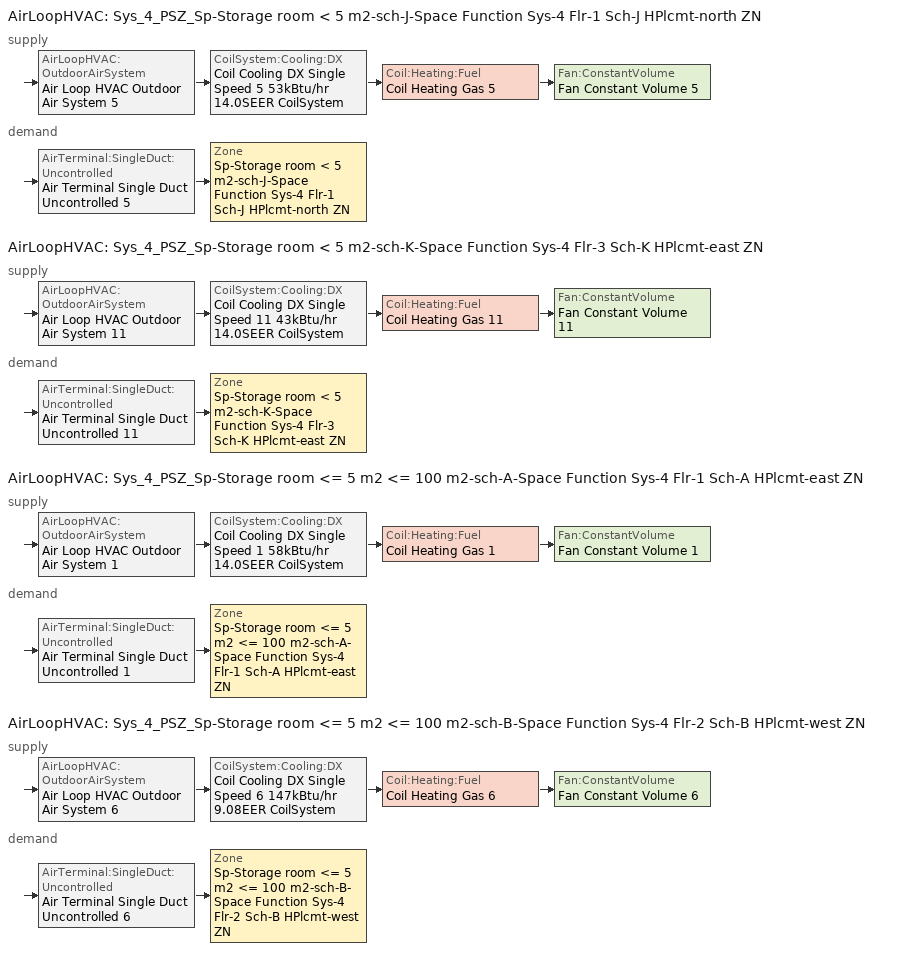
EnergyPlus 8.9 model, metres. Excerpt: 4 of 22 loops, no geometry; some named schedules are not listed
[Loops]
AirLoopHVAC 'Sys_4_PSZ_Sp-Storage room < 5 m2-sch-J-Space Function Sys-4 Flr-1 Sch-J HPlcmt-north ZN'
 supply: AirLoopHVAC:OutdoorAirSystem 'Air Loop HVAC Outdoor Air System 5' > CoilSystem:Cooling:DX 'Coil Cooling DX Single Speed 5 53kBtu/hr 14.0SEER CoilSystem' > Coil:Heating:Fuel 'Coil Heating Gas 5' > Fan:ConstantVolume 'Fan Constant Volume 5'
 demand: AirTerminal:SingleDuct:Uncontrolled 'Air Terminal Single Duct Uncontrolled 5' > Zone 'Sp-Storage room < 5 m2-sch-J-Space Function Sys-4 Flr-1 Sch-J HPlcmt-north ZN'
AirLoopHVAC 'Sys_4_PSZ_Sp-Storage room < 5 m2-sch-K-Space Function Sys-4 Flr-3 Sch-K HPlcmt-east ZN'
 supply: AirLoopHVAC:OutdoorAirSystem 'Air Loop HVAC Outdoor Air System 11' > CoilSystem:Cooling:DX 'Coil Cooling DX Single Speed 11 43kBtu/hr 14.0SEER CoilSystem' > Coil:Heating:Fuel 'Coil Heating Gas 11' > Fan:ConstantVolume 'Fan Constant Volume 11'
 demand: AirTerminal:SingleDuct:Uncontrolled 'Air Terminal Single Duct Uncontrolled 11' > Zone 'Sp-Storage room < 5 m2-sch-K-Space Function Sys-4 Flr-3 Sch-K HPlcmt-east ZN'
AirLoopHVAC 'Sys_4_PSZ_Sp-Storage room <= 5 m2 <= 100 m2-sch-A-Space Function Sys-4 Flr-1 Sch-A HPlcmt-east ZN'
 supply: AirLoopHVAC:OutdoorAirSystem 'Air Loop HVAC Outdoor Air System 1' > CoilSystem:Cooling:DX 'Coil Cooling DX Single Speed 1 58kBtu/hr 14.0SEER CoilSystem' > Coil:Heating:Fuel 'Coil Heating Gas 1' > Fan:ConstantVolume 'Fan Constant Volume 1'
 demand: AirTerminal:SingleDuct:Uncontrolled 'Air Terminal Single Duct Uncontrolled 1' > Zone 'Sp-Storage room <= 5 m2 <= 100 m2-sch-A-Space Function Sys-4 Flr-1 Sch-A HPlcmt-east ZN'
AirLoopHVAC 'Sys_4_PSZ_Sp-Storage room <= 5 m2 <= 100 m2-sch-B-Space Function Sys-4 Flr-2 Sch-B HPlcmt-west ZN'
 supply: AirLoopHVAC:OutdoorAirSystem 'Air Loop HVAC Outdoor Air System 6' > CoilSystem:Cooling:DX 'Coil Cooling DX Single Speed 6 147kBtu/hr 9.08EER CoilSystem' > Coil:Heating:Fuel 'Coil Heating Gas 6' > Fan:ConstantVolume 'Fan Constant Volume 6'
 demand: AirTerminal:SingleDuct:Uncontrolled 'Air Terminal Single Duct Uncontrolled 6' > Zone 'Sp-Storage room <= 5 m2 <= 100 m2-sch-B-Space Function Sys-4 Flr-2 Sch-B HPlcmt-west ZN'
[ZoneControl:Thermostat] Control Object Type 1=ThermostatSetpoint:DualSetpoint
Name | Zone or ZoneList | Control Type Schedule | Control Name 1
Sp-Storage room < 5 m2-sch-J-Space Function Sys-4 Flr-1 Sch-J HPlcmt-north ZN Thermostat | Sp-Storage room < 5 m2-sch-J-Space Function Sys-4 Flr-1 Sch-J HPlcmt-north ZN | Sp-Storage room < 5 m2-sch-J-Space Function Sys-4 Flr-1 Sch-J HPlcmt-north ZN Thermostat Schedule | Space Function Storage room < 5 m2-sch-J Thermostat 2
Sp-Storage room < 5 m2-sch-K-Space Function Sys-4 Flr-3 Sch-K HPlcmt-east ZN Thermostat | Sp-Storage room < 5 m2-sch-K-Space Function Sys-4 Flr-3 Sch-K HPlcmt-east ZN | Sp-Storage room < 5 m2-sch-K-Space Function Sys-4 Flr-3 Sch-K HPlcmt-east ZN Thermostat Schedule | Space Function Storage room < 5 m2-sch-K Thermostat 2
Sp-Storage room <= 5 m2 <= 100 m2-sch-A-Space Function Sys-4 Flr-1 Sch-A HPlcmt-east ZN Thermostat | Sp-Storage room <= 5 m2 <= 100 m2-sch-A-Space Function Sys-4 Flr-1 Sch-A HPlcmt-east ZN | Sp-Storage room <= 5 m2 <= 100 m2-sch-A-Space Function Sys-4 Flr-1 Sch-A HPlcmt-east ZN Thermostat Schedule | Space Function Storage room <= 5 m2 <= 100 m2-sch-A Thermostat 2
Sp-Storage room <= 5 m2 <= 100 m2-sch-B-Space Function Sys-4 Flr-2 Sch-B HPlcmt-west ZN Thermostat | Sp-Storage room <= 5 m2 <= 100 m2-sch-B-Space Function Sys-4 Flr-2 Sch-B HPlcmt-west ZN | Sp-Storage room <= 5 m2 <= 100 m2-sch-B-Space Function Sys-4 Flr-2 Sch-B HPlcmt-west ZN Thermostat Schedule | Space Function Storage room <= 5 m2 <= 100 m2-sch-B Thermostat 2
[ThermostatSetpoint:DualSetpoint]
Name | Heating Setpoint Temperature Schedule | Cooling Setpoint Temperature Schedule
Space Function Storage room < 5 m2-sch-J Thermostat 2 | NECB-J-Thermostat Setpoint-Heating | NECB-J-Thermostat Setpoint-Cooling
Space Function Storage room < 5 m2-sch-K Thermostat 2 | NECB-K-Thermostat Setpoint-Heating | NECB-K-Thermostat Setpoint-Cooling
Space Function Storage room <= 5 m2 <= 100 m2-sch-A Thermostat 2 | NECB-A-Thermostat Setpoint-Heating | NECB-A-Thermostat Setpoint-Cooling
Space Function Storage room <= 5 m2 <= 100 m2-sch-B Thermostat 2 | NECB-B-Thermostat Setpoint-Heating | NECB-B-Thermostat Setpoint-Cooling
[AirTerminal:SingleDuct:Uncontrolled] Availability Schedule=Always On Discrete; Maximum Air Flow Rate {m3/s}=AutoSize
Air Terminal Single Duct Uncontrolled 5; Air Terminal Single Duct Uncontrolled 11; Air Terminal Single Duct Uncontrolled 1; Air Terminal Single Duct Uncontrolled 6
[Zone equipment]
Sp-Storage room < 5 m2-sch-J-Space Function Sys-4 Flr-1 Sch-J HPlcmt-north ZN: Air Terminal Single Duct Uncontrolled 5, Zone HVAC Baseboard Convective Water 5
Sp-Storage room < 5 m2-sch-K-Space Function Sys-4 Flr-3 Sch-K HPlcmt-east ZN: Air Terminal Single Duct Uncontrolled 11, Zone HVAC Baseboard Convective Water 11
Sp-Storage room <= 5 m2 <= 100 m2-sch-A-Space Function Sys-4 Flr-1 Sch-A HPlcmt-east ZN: Air Terminal Single Duct Uncontrolled 1, Zone HVAC Baseboard Convective Water 1
Sp-Storage room <= 5 m2 <= 100 m2-sch-B-Space Function Sys-4 Flr-2 Sch-B HPlcmt-west ZN: Air Terminal Single Duct Uncontrolled 6, Zone HVAC Baseboard Convective Water 6
[Sizing:Zone] Zone Cooling Design Supply Air Temperature Input Method=SupplyAirTemperature; Zone Cooling Design Supply Air Temperature {C}=13; Zone Cooling Design Supply Air Temperature Difference {deltaC}=11.11; Zone Heating Design Supply Air Temperature Input Method=SupplyAirTemperature; Zone Heating Design Supply Air Temperature {C}=43; Zone Heating Design Supply Air Temperature Difference {deltaC}=11.11; Zone Cooling Design Supply Air Humidity Ratio {kgWater/kgDryAir}=0.0085; Zone Heating Design Supply Air Humidity Ratio {kgWater/kgDryAir}=0.008; Zone Heating Sizing Factor=1.3; Zone Cooling Sizing Factor=1.1; Cooling Design Air Flow Method=DesignDay; Cooling Design Air Flow Rate {m3/s}=0; Cooling Minimum Air Flow per Zone Floor Area {m3/s-m2}=0.000762; Cooling Minimum Air Flow {m3/s}=0; Cooling Minimum Air Flow Fraction=0; Heating Design Air Flow Method=DesignDay; Heating Design Air Flow Rate {m3/s}=0; Heating Maximum Air Flow per Zone Floor Area {m3/s-m2}=0.002032; Heating Maximum Air Flow {m3/s}=0.141576; Heating Maximum Air Flow Fraction=0.3; Account for Dedicated Outdoor Air System=No
Name | Design Specification Outdoor Air Object | Design Specification Zone Air Distribution Object
Sp-Storage room < 5 m2-sch-J-Space Function Sys-4 Flr-1 Sch-J HPlcmt-north ZN | Space Function Storage room < 5 m2-sch-J Ventilation | Sp-Storage room < 5 m2-sch-J-Space Function Sys-4 Flr-1 Sch-J HPlcmt-north ZN Design Spec Zone Air Dist
Sp-Storage room < 5 m2-sch-K-Space Function Sys-4 Flr-3 Sch-K HPlcmt-east ZN | Space Function Storage room < 5 m2-sch-K Ventilation | Sp-Storage room < 5 m2-sch-K-Space Function Sys-4 Flr-3 Sch-K HPlcmt-east ZN Design Spec Zone Air Dist
Sp-Storage room <= 5 m2 <= 100 m2-sch-A-Space Function Sys-4 Flr-1 Sch-A HPlcmt-east ZN | Space Function Storage room <= 5 m2 <= 100 m2-sch-A Ventilation | Sp-Storage room <= 5 m2 <= 100 m2-sch-A-Space Function Sys-4 Flr-1 Sch-A HPlcmt-east ZN Design Spec Zone Air Dist
Sp-Storage room <= 5 m2 <= 100 m2-sch-B-Space Function Sys-4 Flr-2 Sch-B HPlcmt-west ZN | Space Function Storage room <= 5 m2 <= 100 m2-sch-B Ventilation | Sp-Storage room <= 5 m2 <= 100 m2-sch-B-Space Function Sys-4 Flr-2 Sch-B HPlcmt-west ZN Design Spec Zone Air Dist
[DesignSpecification:ZoneAirDistribution] Zone Air Distribution Effectiveness in Cooling Mode=1; Zone Air Distribution Effectiveness in Heating Mode=1
Sp-Storage room < 5 m2-sch-J-Space Function Sys-4 Flr-1 Sch-J HPlcmt-north ZN Design Spec Zone Air Dist; Sp-Storage room < 5 m2-sch-K-Space Function Sys-4 Flr-3 Sch-K HPlcmt-east ZN Design Spec Zone Air Dist; Sp-Storage room <= 5 m2 <= 100 m2-sch-A-Space Function Sys-4 Flr-1 Sch-A HPlcmt-east ZN Design Spec Zone Air Dist; Sp-Storage room <= 5 m2 <= 100 m2-sch-B-Space Function Sys-4 Flr-2 Sch-B HPlcmt-west ZN Design Spec Zone Air Dist
[Controller:MechanicalVentilation] Demand Controlled Ventilation=No; System Outdoor Air Method=ZoneSum
Name | Availability Schedule | Zone Name 1 | Design Specification Outdoor Air Object Name 1 | Design Specification Zone Air Distribution Object Name 1
Controller Mechanical Ventilation 5 | Sys_4_PSZ_Sp-Storage room < 5 m2-sch-J-Space Function Sys-4 Flr-1 Sch-J HPlcmt-north ZN Occ Sch | Sp-Storage room < 5 m2-sch-J-Space Function Sys-4 Flr-1 Sch-J HPlcmt-north ZN | Space Function Storage room < 5 m2-sch-J Ventilation | Sp-Storage room < 5 m2-sch-J-Space Function Sys-4 Flr-1 Sch-J HPlcmt-north ZN Design Spec Zone Air Dist
Controller Mechanical Ventilation 11 | Sys_4_PSZ_Sp-Storage room < 5 m2-sch-K-Space Function Sys-4 Flr-3 Sch-K HPlcmt-east ZN Occ Sch | Sp-Storage room < 5 m2-sch-K-Space Function Sys-4 Flr-3 Sch-K HPlcmt-east ZN | Space Function Storage room < 5 m2-sch-K Ventilation | Sp-Storage room < 5 m2-sch-K-Space Function Sys-4 Flr-3 Sch-K HPlcmt-east ZN Design Spec Zone Air Dist
Controller Mechanical Ventilation 1 | Sys_4_PSZ_Sp-Storage room <= 5 m2 <= 100 m2-sch-A-Space Function Sys-4 Flr-1 Sch-A HPlcmt-east ZN Occ Sch | Sp-Storage room <= 5 m2 <= 100 m2-sch-A-Space Function Sys-4 Flr-1 Sch-A HPlcmt-east ZN | Space Function Storage room <= 5 m2 <= 100 m2-sch-A Ventilation | Sp-Storage room <= 5 m2 <= 100 m2-sch-A-Space Function Sys-4 Flr-1 Sch-A HPlcmt-east ZN Design Spec Zone Air Dist
Controller Mechanical Ventilation 6 | Sys_4_PSZ_Sp-Storage room <= 5 m2 <= 100 m2-sch-B-Space Function Sys-4 Flr-2 Sch-B HPlcmt-west ZN Occ Sch | Sp-Storage room <= 5 m2 <= 100 m2-sch-B-Space Function Sys-4 Flr-2 Sch-B HPlcmt-west ZN | Space Function Storage room <= 5 m2 <= 100 m2-sch-B Ventilation | Sp-Storage room <= 5 m2 <= 100 m2-sch-B-Space Function Sys-4 Flr-2 Sch-B HPlcmt-west ZN Design Spec Zone Air Dist
[DesignSpecification:OutdoorAir] Outdoor Air Method=Sum; Outdoor Air Flow per Person {m3/s-person}=0; Outdoor Air Flow per Zone Floor Area {m3/s-m2}=0.0003556; Outdoor Air Flow per Zone {m3/s}=0; Outdoor Air Flow Air Changes per Hour {1/hr}=0
Space Function Storage room < 5 m2-sch-J Ventilation; Space Function Storage room < 5 m2-sch-K Ventilation; Space Function Storage room <= 5 m2 <= 100 m2-sch-A Ventilation; Space Function Storage room <= 5 m2 <= 100 m2-sch-B Ventilation
[AirLoopHVAC] Design Supply Air Flow Rate {m3/s}=AutoSize
Sys_4_PSZ_Sp-Storage room < 5 m2-sch-J-Space Function Sys-4 Flr-1 Sch-J HPlcmt-north ZN; Sys_4_PSZ_Sp-Storage room < 5 m2-sch-K-Space Function Sys-4 Flr-3 Sch-K HPlcmt-east ZN; Sys_4_PSZ_Sp-Storage room <= 5 m2 <= 100 m2-sch-A-Space Function Sys-4 Flr-1 Sch-A HPlcmt-east ZN; Sys_4_PSZ_Sp-Storage room <= 5 m2 <= 100 m2-sch-B-Space Function Sys-4 Flr-2 Sch-B HPlcmt-west ZN
[Sizing:System] Type of Load to Size On=Sensible; Design Outdoor Air Flow Rate {m3/s}=Autosize; Central Heating Maximum System Air Flow Ratio=1; Preheat Design Temperature {C}=7; Preheat Design Humidity Ratio {kgWater/kgDryAir}=0.008; Precool Design Temperature {C}=13; Precool Design Humidity Ratio {kgWater/kgDryAir}=0.008; Central Cooling Design Supply Air Temperature {C}=13; Central Heating Design Supply Air Temperature {C}=43; Type of Zone Sum to Use=NonCoincident; 100% Outdoor Air in Cooling=No; 100% Outdoor Air in Heating=No; Central Cooling Design Supply Air Humidity Ratio {kgWater/kgDryAir}=0.0085; Central Heating Design Supply Air Humidity Ratio {kgWater/kgDryAir}=0.008; Cooling Supply Air Flow Rate Method=DesignDay; Cooling Supply Air Flow Rate {m3/s}=0; Cooling Supply Air Flow Rate Per Floor Area {m3/s-m2}=0.00996765; Cooling Fraction of Autosized Cooling Supply Air Flow Rate=1; Cooling Supply Air Flow Rate Per Unit Cooling Capacity {m3/s-W}=3.94755e-05; Heating Supply Air Flow Rate Method=DesignDay; Heating Supply Air Flow Rate {m3/s}=0; Heating Supply Air Flow Rate Per Floor Area {m3/s-m2}=0.00996765; Heating Fraction of Autosized Heating Supply Air Flow Rate=1; Heating Fraction of Autosized Cooling Supply Air Flow Rate=1; Heating Supply Air Flow Rate Per Unit Heating Capacity {m3/s-W}=3.15882e-05; System Outdoor Air Method=ZoneSum; Zone Maximum Outdoor Air Fraction=1; Cooling Design Capacity Method=CoolingDesignCapacity; Cooling Design Capacity {W}=Autosize; Cooling Design Capacity Per Floor Area {W/m2}=234.7; Fraction of Autosized Cooling Design Capacity=1; Heating Design Capacity Method=HeatingDesignCapacity; Heating Design Capacity {W}=Autosize; Heating Design Capacity Per Floor Area {W/m2}=157; Fraction of Autosized Heating Design Capacity=1; Central Cooling Capacity Control Method=OnOff
Sys_4_PSZ_Sp-Storage room < 5 m2-sch-J-Space Function Sys-4 Flr-1 Sch-J HPlcmt-north ZN; Sys_4_PSZ_Sp-Storage room < 5 m2-sch-K-Space Function Sys-4 Flr-3 Sch-K HPlcmt-east ZN; Sys_4_PSZ_Sp-Storage room <= 5 m2 <= 100 m2-sch-A-Space Function Sys-4 Flr-1 Sch-A HPlcmt-east ZN; Sys_4_PSZ_Sp-Storage room <= 5 m2 <= 100 m2-sch-B-Space Function Sys-4 Flr-2 Sch-B HPlcmt-west ZN
[Controller:OutdoorAir] Minimum Outdoor Air Flow Rate {m3/s}=Autosize; Maximum Outdoor Air Flow Rate {m3/s}=Autosize; Economizer Control Action Type=ModulateFlow; Lockout Type=NoLockout; Minimum Limit Type=FixedMinimum; High Humidity Control=No; Control High Indoor Humidity Based on Outdoor Humidity Ratio=Yes; Heat Recovery Bypass Control Type=BypassWhenOAFlowGreaterThanMinimum
Name | Economizer Control Type | Economizer Maximum Limit Dry-Bulb Temperature {C} | Economizer Maximum Limit Enthalpy {J/kg} | Economizer Minimum Limit Dry-Bulb Temperature {C} | Minimum Outdoor Air Schedule | Mechanical Ventilation Controller
Controller Outdoor Air 5 | NoEconomizer | 28 | 64000 | -100 | Sys_4_PSZ_Sp-Storage room < 5 m2-sch-J-Space Function Sys-4 Flr-1 Sch-J HPlcmt-north ZN Occ Sch | Controller Mechanical Ventilation 5
Controller Outdoor Air 11 | NoEconomizer | 28 | 64000 | -100 | Sys_4_PSZ_Sp-Storage room < 5 m2-sch-K-Space Function Sys-4 Flr-3 Sch-K HPlcmt-east ZN Occ Sch | Controller Mechanical Ventilation 11
Controller Outdoor Air 1 | NoEconomizer | 28 | 64000 | -100 | Sys_4_PSZ_Sp-Storage room <= 5 m2 <= 100 m2-sch-A-Space Function Sys-4 Flr-1 Sch-A HPlcmt-east ZN Occ Sch | Controller Mechanical Ventilation 1
Controller Outdoor Air 6 | DifferentialEnthalpy |  |  |  | Sys_4_PSZ_Sp-Storage room <= 5 m2 <= 100 m2-sch-B-Space Function Sys-4 Flr-2 Sch-B HPlcmt-west ZN Occ Sch | Controller Mechanical Ventilation 6
[HeatExchanger:AirToAir:SensibleAndLatent] Availability Schedule=Always On Discrete; Nominal Supply Air Flow Rate {m3/s}=Autosize; Sensible Effectiveness at 100% Heating Air Flow=0.5; Latent Effectiveness at 100% Heating Air Flow=0.5; Sensible Effectiveness at 75% Heating Air Flow=0.5; Latent Effectiveness at 75% Heating Air Flow=0.5; Sensible Effectiveness at 100% Cooling Air Flow=0.5; Latent Effectiveness at 100% Cooling Air Flow=0.5; Sensible Effectiveness at 75% Cooling Air Flow=0.5; Latent Effectiveness at 75% Cooling Air Flow=0.5; Nominal Electric Power {W}=528.393; Supply Air Outlet Temperature Control=Yes; Heat Exchanger Type=Rotary; Frost Control Type=ExhaustOnly; Threshold Temperature {C}=-23.3; Initial Defrost Time Fraction=0.167; Rate of Defrost Time Fraction Increase {1/K}=1.44; Economizer Lockout=Yes
Sys_4_PSZ_Sp-Storage room < 5 m2-sch-J-Space Function Sys-4 Flr-1 Sch-J HPlcmt-north ZN ERV; Sys_4_PSZ_Sp-Storage room < 5 m2-sch-K-Space Function Sys-4 Flr-3 Sch-K HPlcmt-east ZN ERV; Sys_4_PSZ_Sp-Storage room <= 5 m2 <= 100 m2-sch-A-Space Function Sys-4 Flr-1 Sch-A HPlcmt-east ZN ERV; Sys_4_PSZ_Sp-Storage room <= 5 m2 <= 100 m2-sch-B-Space Function Sys-4 Flr-2 Sch-B HPlcmt-west ZN ERV
[SetpointManager:OutdoorAirPretreat] Control Variable=Temperature; Minimum Setpoint Temperature {C}=-99; Maximum Setpoint Temperature {C}=99; Minimum Setpoint Humidity Ratio {kgWater/kgDryAir}=1e-05; Maximum Setpoint Humidity Ratio {kgWater/kgDryAir}=1
Setpoint Manager Outdoor Air Pretreat 11; Setpoint Manager Outdoor Air Pretreat 12; Setpoint Manager Outdoor Air Pretreat 13; Setpoint Manager Outdoor Air Pretreat 14
[SetpointManager:MixedAir] Control Variable=Temperature
Node 94 OS Default SPM; Node 93 OS Default SPM; Node 92 OS Default SPM; Node 172 OS Default SPM; Node 171 OS Default SPM; Node 170 OS Default SPM; Node 43 OS Default SPM; Node 42 OS Default SPM; Node 41 OS Default SPM; Node 107 OS Default SPM; Node 106 OS Default SPM; Node 105 OS Default SPM
[CoilSystem:Cooling:DX] Availability Schedule=Always On Discrete
Name | Cooling Coil
Coil Cooling DX Single Speed 5 53kBtu/hr 14.0SEER CoilSystem | Coil Cooling DX Single Speed 5 53kBtu/hr 14.0SEER
Coil Cooling DX Single Speed 11 43kBtu/hr 14.0SEER CoilSystem | Coil Cooling DX Single Speed 11 43kBtu/hr 14.0SEER
Coil Cooling DX Single Speed 1 58kBtu/hr 14.0SEER CoilSystem | Coil Cooling DX Single Speed 1 58kBtu/hr 14.0SEER
Coil Cooling DX Single Speed 6 147kBtu/hr 9.08EER CoilSystem | Coil Cooling DX Single Speed 6 147kBtu/hr 9.08EER
[Coil:Cooling:DX:SingleSpeed] Availability Schedule=Always On Discrete; Gross Rated Total Cooling Capacity {W}=Autosize; Gross Rated Sensible Heat Ratio=Autosize; Rated Air Flow Rate {m3/s}=Autosize; Rated Evaporator Fan Power Per Volume Flow Rate {W/(m3/s)}=773.3; Total Cooling Capacity Function of Temperature Curve=DXCOOL-NECB2011-REF-CAPFT; Total Cooling Capacity Function of Flow Fraction Curve=DXCOOL-NECB2011-REF-CAPFFLOW; Energy Input Ratio Function of Temperature Curve=DXCOOL-NECB2011-REF-COOLEIRFT; Energy Input Ratio Function of Flow Fraction Curve=DXCOOL-NECB2011-REF-COOLEIRFFLOW; Part Load Fraction Correlation Curve=DXCOOL-NECB2011-REF-COOLPLFFPLR; Condenser Type=AirCooled; Evaporative Condenser Effectiveness=0; Evaporative Condenser Air Flow Rate {m3/s}=Autosize; Evaporative Condenser Pump Rated Power Consumption {W}=Autosize; Crankcase Heater Capacity {W}=0; Maximum Outdoor Dry-Bulb Temperature for Crankcase Heater Operation {C}=0; Basin Heater Capacity {W/K}=0; Basin Heater Setpoint Temperature {C}=10
Name | Gross Rated Cooling COP {W/W}
Coil Cooling DX Single Speed 5 53kBtu/hr 14.0SEER; Coil Cooling DX Single Speed 11 43kBtu/hr 14.0SEER; Coil Cooling DX Single Speed 1 58kBtu/hr 14.0SEER | 3.8248
Coil Cooling DX Single Speed 6 147kBtu/hr 9.08EER | 3.1737
[Coil:Heating:Fuel] Availability Schedule=Always On Discrete; Fuel Type=NaturalGas; Nominal Capacity {W}=AutoSize; Parasitic Electric Load {W}=0; Part Load Fraction Correlation Curve=FURNACE-EFFPLR-NECB2011; Parasitic Fuel Load {W}=0
Name | Burner Efficiency
Coil Heating Gas 5; Coil Heating Gas 1; Coil Heating Gas 6 | 0.81
Coil Heating Gas 11 | 0.924
[Fan:ConstantVolume] Fan Total Efficiency=0.39975; Pressure Rise {Pa}=640; Maximum Flow Rate {m3/s}=AutoSize; Motor Efficiency=0.615; Motor In Airstream Fraction=1
Name | Availability Schedule
Fan Constant Volume 5 | Sys_4_PSZ_Sp-Storage room < 5 m2-sch-J-Space Function Sys-4 Flr-1 Sch-J HPlcmt-north ZN Occ Sch
Fan Constant Volume 11 | Sys_4_PSZ_Sp-Storage room < 5 m2-sch-K-Space Function Sys-4 Flr-3 Sch-K HPlcmt-east ZN Occ Sch
Fan Constant Volume 1 | Sys_4_PSZ_Sp-Storage room <= 5 m2 <= 100 m2-sch-A-Space Function Sys-4 Flr-1 Sch-A HPlcmt-east ZN Occ Sch
Fan Constant Volume 6 | Sys_4_PSZ_Sp-Storage room <= 5 m2 <= 100 m2-sch-B-Space Function Sys-4 Flr-2 Sch-B HPlcmt-west ZN Occ Sch
[SetpointManager:SingleZone:Reheat] Control Variable=Temperature; Minimum Supply Air Temperature {C}=13; Maximum Supply Air Temperature {C}=43
Name | Control Zone
Setpoint Manager Single Zone Reheat 5 | Sp-Storage room < 5 m2-sch-J-Space Function Sys-4 Flr-1 Sch-J HPlcmt-north ZN
Setpoint Manager Single Zone Reheat 11 | Sp-Storage room < 5 m2-sch-K-Space Function Sys-4 Flr-3 Sch-K HPlcmt-east ZN
Setpoint Manager Single Zone Reheat 1 | Sp-Storage room <= 5 m2 <= 100 m2-sch-A-Space Function Sys-4 Flr-1 Sch-A HPlcmt-east ZN
Setpoint Manager Single Zone Reheat 6 | Sp-Storage room <= 5 m2 <= 100 m2-sch-B-Space Function Sys-4 Flr-2 Sch-B HPlcmt-west ZN
[Schedule:Compact]
Sp-Storage room < 5 m2-sch-J-Space Function Sys-4 Flr-1 Sch-J HPlcmt-north ZN Thermostat Schedule; Sp-Storage room < 5 m2-sch-K-Space Function Sys-4 Flr-3 Sch-K HPlcmt-east ZN Thermostat Schedule; Sp-Storage room <= 5 m2 <= 100 m2-sch-A-Space Function Sys-4 Flr-1 Sch-A HPlcmt-east ZN Thermostat Schedule; Sp-Storage room <= 5 m2 <= 100 m2-sch-B-Space Function Sys-4 Flr-2 Sch-B HPlcmt-west ZN Thermostat Schedule: Through: 12/31, For: AllDays, Until: 24:00, 4
[Schedule:Day:Interval]
NECB-K-Thermostat Setpoint-Heating Sun|Hol Day; NECB-K-Thermostat Setpoint-Heating Default|Wkdy Day; NECB-K-Thermostat Setpoint-Heating Sat Day; NECB-K-Thermostat Setpoint-Heating Default: No, 24:00, 5
NECB-K-Thermostat Setpoint-Cooling Sun|Hol Day; NECB-K-Thermostat Setpoint-Cooling Default|Wkdy Day; NECB-K-Thermostat Setpoint-Cooling Sat Day; NECB-K-Thermostat Setpoint-Cooling Default; NECB-A-Thermostat Setpoint-Cooling Sun|Hol Day; NECB-A-Thermostat Setpoint-Cooling Sat Day: No, 24:00, 35
NECB-A-Thermostat Setpoint-Heating Sun|Hol Day; NECB-A-Thermostat Setpoint-Heating Sat Day: No, 24:00, 18
NECB-A-Thermostat Setpoint-Heating Default|Wkdy Day; NECB-A-Thermostat Setpoint-Heating Default: No, 06:00, 18, 07:00, 20, 21:00, 22, 24:00, 18
NECB-A-Thermostat Setpoint-Cooling Default|Wkdy Day; NECB-A-Thermostat Setpoint-Cooling Default: No, 06:00, 35, 21:00, 24, 24:00, 35
NECB-B-Thermostat Setpoint-Heating Sun|Hol Day: No, 01:00, 18, 02:00, 22, 09:00, 18, 10:00, 20, 23:00, 22, 24:00, 18
NECB-B-Thermostat Setpoint-Heating Default|Wkdy Day; NECB-B-Thermostat Setpoint-Heating Sat Day; NECB-B-Thermostat Setpoint-Heating Default: No, 02:00, 22, 08:00, 18, 09:00, 20, 24:00, 22
NECB-B-Thermostat Setpoint-Cooling Sun|Hol Day: No, 09:00, 35, 23:00, 24, 24:00, 35
NECB-B-Thermostat Setpoint-Cooling Default|Wkdy Day; NECB-B-Thermostat Setpoint-Cooling Sat Day; NECB-B-Thermostat Setpoint-Cooling Default: No, 01:00, 24, 08:00, 35, 24:00, 24
NECB-J-Thermostat Setpoint-Heating Sun|Hol Day; NECB-J-Thermostat Setpoint-Heating Default|Wkdy Day; NECB-J-Thermostat Setpoint-Heating Sat Day; NECB-J-Thermostat Setpoint-Heating Default: No, 24:00, 22
NECB-J-Thermostat Setpoint-Cooling Sun|Hol Day; NECB-J-Thermostat Setpoint-Cooling Default|Wkdy Day; NECB-J-Thermostat Setpoint-Cooling Sat Day; NECB-J-Thermostat Setpoint-Cooling Default: No, 24:00, 24
Sys_4_PSZ_Sp-Storage room < 5 m2-sch-J-Space Function Sys-4 Flr-1 Sch-J HPlcmt-north ZN Occ Sch Sunday; Sys_4_PSZ_Sp-Storage room < 5 m2-sch-J-Space Function Sys-4 Flr-1 Sch-J HPlcmt-north ZN Occ Sch Monday; Sys_4_PSZ_Sp-Storage room < 5 m2-sch-J-Space Function Sys-4 Flr-1 Sch-J HPlcmt-north ZN Occ Sch Tuesday; Sys_4_PSZ_Sp-Storage room < 5 m2-sch-J-Space Function Sys-4 Flr-1 Sch-J HPlcmt-north ZN Occ Sch Wednesday; Sys_4_PSZ_Sp-Storage room < 5 m2-sch-J-Space Function Sys-4 Flr-1 Sch-J HPlcmt-north ZN Occ Sch Thursday; Sys_4_PSZ_Sp-Storage room < 5 m2-sch-J-Space Function Sys-4 Flr-1 Sch-J HPlcmt-north ZN Occ Sch Friday; Sys_4_PSZ_Sp-Storage room < 5 m2-sch-J-Space Function Sys-4 Flr-1 Sch-J HPlcmt-north ZN Occ Sch Saturday; Sys_4_PSZ_Sp-Storage room < 5 m2-sch-J-Space Function Sys-4 Flr-1 Sch-J HPlcmt-north ZN Occ Sch Default; Sys_4_PSZ_Sp-Storage room < 5 m2-sch-J-Space Function Sys-4 Flr-1 Sch-J HPlcmt-north ZN Occ Sch Summer Design Day; Sys_4_PSZ_Sp-Storage room < 5 m2-sch-J-Space Function Sys-4 Flr-1 Sch-J HPlcmt-north ZN Occ Sch Winter Design Day; Sys_4_PSZ_Sp-Storage room < 5 m2-sch-K-Space Function Sys-4 Flr-3 Sch-K HPlcmt-east ZN Occ Sch Default; Sys_4_PSZ_Sp-Storage room < 5 m2-sch-K-Space Function Sys-4 Flr-3 Sch-K HPlcmt-east ZN Occ Sch Summer Design Day; Sys_4_PSZ_Sp-Storage room < 5 m2-sch-K-Space Function Sys-4 Flr-3 Sch-K HPlcmt-east ZN Occ Sch Winter Design Day; Sys_4_PSZ_Sp-Storage room <= 5 m2 <= 100 m2-sch-A-Space Function Sys-4 Flr-1 Sch-A HPlcmt-east ZN Occ Sch Default; Sys_4_PSZ_Sp-Storage room <= 5 m2 <= 100 m2-sch-A-Space Function Sys-4 Flr-1 Sch-A HPlcmt-east ZN Occ Sch Summer Design Day; Sys_4_PSZ_Sp-Storage room <= 5 m2 <= 100 m2-sch-A-Space Function Sys-4 Flr-1 Sch-A HPlcmt-east ZN Occ Sch Winter Design Day; Sys_4_PSZ_Sp-Storage room <= 5 m2 <= 100 m2-sch-B-Space Function Sys-4 Flr-2 Sch-B HPlcmt-west ZN Occ Sch Default; Sys_4_PSZ_Sp-Storage room <= 5 m2 <= 100 m2-sch-B-Space Function Sys-4 Flr-2 Sch-B HPlcmt-west ZN Occ Sch Summer Design Day; Sys_4_PSZ_Sp-Storage room <= 5 m2 <= 100 m2-sch-B-Space Function Sys-4 Flr-2 Sch-B HPlcmt-west ZN Occ Sch Winter Design Day: No, 24:00, 1
Sys_4_PSZ_Sp-Storage room < 5 m2-sch-K-Space Function Sys-4 Flr-3 Sch-K HPlcmt-east ZN Occ Sch Sunday; Sys_4_PSZ_Sp-Storage room < 5 m2-sch-K-Space Function Sys-4 Flr-3 Sch-K HPlcmt-east ZN Occ Sch Monday; Sys_4_PSZ_Sp-Storage room < 5 m2-sch-K-Space Function Sys-4 Flr-3 Sch-K HPlcmt-east ZN Occ Sch Tuesday; Sys_4_PSZ_Sp-Storage room < 5 m2-sch-K-Space Function Sys-4 Flr-3 Sch-K HPlcmt-east ZN Occ Sch Wednesday; Sys_4_PSZ_Sp-Storage room < 5 m2-sch-K-Space Function Sys-4 Flr-3 Sch-K HPlcmt-east ZN Occ Sch Thursday; Sys_4_PSZ_Sp-Storage room < 5 m2-sch-K-Space Function Sys-4 Flr-3 Sch-K HPlcmt-east ZN Occ Sch Friday; Sys_4_PSZ_Sp-Storage room < 5 m2-sch-K-Space Function Sys-4 Flr-3 Sch-K HPlcmt-east ZN Occ Sch Saturday: No, 06:00, 0, 20:00, 1, 24:00, 0
Sys_4_PSZ_Sp-Storage room <= 5 m2 <= 100 m2-sch-A-Space Function Sys-4 Flr-1 Sch-A HPlcmt-east ZN Occ Sch Sunday; Sys_4_PSZ_Sp-Storage room <= 5 m2 <= 100 m2-sch-A-Space Function Sys-4 Flr-1 Sch-A HPlcmt-east ZN Occ Sch Saturday: No, 24:00, 0
Sys_4_PSZ_Sp-Storage room <= 5 m2 <= 100 m2-sch-A-Space Function Sys-4 Flr-1 Sch-A HPlcmt-east ZN Occ Sch Monday; Sys_4_PSZ_Sp-Storage room <= 5 m2 <= 100 m2-sch-A-Space Function Sys-4 Flr-1 Sch-A HPlcmt-east ZN Occ Sch Tuesday; Sys_4_PSZ_Sp-Storage room <= 5 m2 <= 100 m2-sch-A-Space Function Sys-4 Flr-1 Sch-A HPlcmt-east ZN Occ Sch Wednesday; Sys_4_PSZ_Sp-Storage room <= 5 m2 <= 100 m2-sch-A-Space Function Sys-4 Flr-1 Sch-A HPlcmt-east ZN Occ Sch Thursday; Sys_4_PSZ_Sp-Storage room <= 5 m2 <= 100 m2-sch-A-Space Function Sys-4 Flr-1 Sch-A HPlcmt-east ZN Occ Sch Friday: No, 08:00, 0, 19:00, 1, 24:00, 0
Sys_4_PSZ_Sp-Storage room <= 5 m2 <= 100 m2-sch-B-Space Function Sys-4 Flr-2 Sch-B HPlcmt-west ZN Occ Sch Sunday: No, 01:00, 0, 02:00, 1, 11:00, 0, 23:00, 1, 24:00, 0
Sys_4_PSZ_Sp-Storage room <= 5 m2 <= 100 m2-sch-B-Space Function Sys-4 Flr-2 Sch-B HPlcmt-west ZN Occ Sch Monday; Sys_4_PSZ_Sp-Storage room <= 5 m2 <= 100 m2-sch-B-Space Function Sys-4 Flr-2 Sch-B HPlcmt-west ZN Occ Sch Tuesday; Sys_4_PSZ_Sp-Storage room <= 5 m2 <= 100 m2-sch-B-Space Function Sys-4 Flr-2 Sch-B HPlcmt-west ZN Occ Sch Wednesday; Sys_4_PSZ_Sp-Storage room <= 5 m2 <= 100 m2-sch-B-Space Function Sys-4 Flr-2 Sch-B HPlcmt-west ZN Occ Sch Thursday; Sys_4_PSZ_Sp-Storage room <= 5 m2 <= 100 m2-sch-B-Space Function Sys-4 Flr-2 Sch-B HPlcmt-west ZN Occ Sch Friday: No, 01:00, 1, 10:00, 0, 24:00, 1
Sys_4_PSZ_Sp-Storage room <= 5 m2 <= 100 m2-sch-B-Space Function Sys-4 Flr-2 Sch-B HPlcmt-west ZN Occ Sch Saturday: No, 02:00, 1, 10:00, 0, 24:00, 1
[Schedule:Week:Daily]
NECB-K-Thermostat Setpoint-Heating Week Rule - Jan1-Dec31: NECB-K-Thermostat Setpoint-Heating Sun|Hol Day, NECB-K-Thermostat Setpoint-Heating Default|Wkdy Day, NECB-K-Thermostat Setpoint-Heating Default|Wkdy Day, NECB-K-Thermostat Setpoint-Heating Default|Wkdy Day, NECB-K-Thermostat Setpoint-Heating Default|Wkdy Day, NECB-K-Thermostat Setpoint-Heating Default|Wkdy Day, NECB-K-Thermostat Setpoint-Heating Sat Day, NECB-K-Thermostat Setpoint-Heating Default, NECB-K-Thermostat Setpoint-Heating Default, NECB-K-Thermostat Setpoint-Heating Default, NECB-K-Thermostat Setpoint-Heating Default, NECB-K-Thermostat Setpoint-Heating Default
NECB-K-Thermostat Setpoint-Cooling Week Rule - Jan1-Dec31: NECB-K-Thermostat Setpoint-Cooling Sun|Hol Day, NECB-K-Thermostat Setpoint-Cooling Default|Wkdy Day, NECB-K-Thermostat Setpoint-Cooling Default|Wkdy Day, NECB-K-Thermostat Setpoint-Cooling Default|Wkdy Day, NECB-K-Thermostat Setpoint-Cooling Default|Wkdy Day, NECB-K-Thermostat Setpoint-Cooling Default|Wkdy Day, NECB-K-Thermostat Setpoint-Cooling Sat Day, NECB-K-Thermostat Setpoint-Cooling Default, NECB-K-Thermostat Setpoint-Cooling Default, NECB-K-Thermostat Setpoint-Cooling Default, NECB-K-Thermostat Setpoint-Cooling Default, NECB-K-Thermostat Setpoint-Cooling Default
NECB-A-Thermostat Setpoint-Heating Week Rule - Jan1-Dec31: NECB-A-Thermostat Setpoint-Heating Sun|Hol Day, NECB-A-Thermostat Setpoint-Heating Default|Wkdy Day, NECB-A-Thermostat Setpoint-Heating Default|Wkdy Day, NECB-A-Thermostat Setpoint-Heating Default|Wkdy Day, NECB-A-Thermostat Setpoint-Heating Default|Wkdy Day, NECB-A-Thermostat Setpoint-Heating Default|Wkdy Day, NECB-A-Thermostat Setpoint-Heating Sat Day, NECB-A-Thermostat Setpoint-Heating Default, NECB-A-Thermostat Setpoint-Heating Default, NECB-A-Thermostat Setpoint-Heating Default, NECB-A-Thermostat Setpoint-Heating Default, NECB-A-Thermostat Setpoint-Heating Default
NECB-A-Thermostat Setpoint-Cooling Week Rule - Jan1-Dec31: NECB-A-Thermostat Setpoint-Cooling Sun|Hol Day, NECB-A-Thermostat Setpoint-Cooling Default|Wkdy Day, NECB-A-Thermostat Setpoint-Cooling Default|Wkdy Day, NECB-A-Thermostat Setpoint-Cooling Default|Wkdy Day, NECB-A-Thermostat Setpoint-Cooling Default|Wkdy Day, NECB-A-Thermostat Setpoint-Cooling Default|Wkdy Day, NECB-A-Thermostat Setpoint-Cooling Sat Day, NECB-A-Thermostat Setpoint-Cooling Default, NECB-A-Thermostat Setpoint-Cooling Default, NECB-A-Thermostat Setpoint-Cooling Default, NECB-A-Thermostat Setpoint-Cooling Default, NECB-A-Thermostat Setpoint-Cooling Default
NECB-B-Thermostat Setpoint-Heating Week Rule - Jan1-Dec31: NECB-B-Thermostat Setpoint-Heating Sun|Hol Day, NECB-B-Thermostat Setpoint-Heating Default|Wkdy Day, NECB-B-Thermostat Setpoint-Heating Default|Wkdy Day, NECB-B-Thermostat Setpoint-Heating Default|Wkdy Day, NECB-B-Thermostat Setpoint-Heating Default|Wkdy Day, NECB-B-Thermostat Setpoint-Heating Default|Wkdy Day, NECB-B-Thermostat Setpoint-Heating Sat Day, NECB-B-Thermostat Setpoint-Heating Default, NECB-B-Thermostat Setpoint-Heating Default, NECB-B-Thermostat Setpoint-Heating Default, NECB-B-Thermostat Setpoint-Heating Default, NECB-B-Thermostat Setpoint-Heating Default
NECB-B-Thermostat Setpoint-Cooling Week Rule - Jan1-Dec31: NECB-B-Thermostat Setpoint-Cooling Sun|Hol Day, NECB-B-Thermostat Setpoint-Cooling Default|Wkdy Day, NECB-B-Thermostat Setpoint-Cooling Default|Wkdy Day, NECB-B-Thermostat Setpoint-Cooling Default|Wkdy Day, NECB-B-Thermostat Setpoint-Cooling Default|Wkdy Day, NECB-B-Thermostat Setpoint-Cooling Default|Wkdy Day, NECB-B-Thermostat Setpoint-Cooling Sat Day, NECB-B-Thermostat Setpoint-Cooling Default, NECB-B-Thermostat Setpoint-Cooling Default, NECB-B-Thermostat Setpoint-Cooling Default, NECB-B-Thermostat Setpoint-Cooling Default, NECB-B-Thermostat Setpoint-Cooling Default
NECB-J-Thermostat Setpoint-Heating Week Rule - Jan1-Dec31: NECB-J-Thermostat Setpoint-Heating Sun|Hol Day, NECB-J-Thermostat Setpoint-Heating Default|Wkdy Day, NECB-J-Thermostat Setpoint-Heating Default|Wkdy Day, NECB-J-Thermostat Setpoint-Heating Default|Wkdy Day, NECB-J-Thermostat Setpoint-Heating Default|Wkdy Day, NECB-J-Thermostat Setpoint-Heating Default|Wkdy Day, NECB-J-Thermostat Setpoint-Heating Sat Day, NECB-J-Thermostat Setpoint-Heating Default, NECB-J-Thermostat Setpoint-Heating Default, NECB-J-Thermostat Setpoint-Heating Default, NECB-J-Thermostat Setpoint-Heating Default, NECB-J-Thermostat Setpoint-Heating Default
NECB-J-Thermostat Setpoint-Cooling Week Rule - Jan1-Dec31: NECB-J-Thermostat Setpoint-Cooling Sun|Hol Day, NECB-J-Thermostat Setpoint-Cooling Default|Wkdy Day, NECB-J-Thermostat Setpoint-Cooling Default|Wkdy Day, NECB-J-Thermostat Setpoint-Cooling Default|Wkdy Day, NECB-J-Thermostat Setpoint-Cooling Default|Wkdy Day, NECB-J-Thermostat Setpoint-Cooling Default|Wkdy Day, NECB-J-Thermostat Setpoint-Cooling Sat Day, NECB-J-Thermostat Setpoint-Cooling Default, NECB-J-Thermostat Setpoint-Cooling Default, NECB-J-Thermostat Setpoint-Cooling Default, NECB-J-Thermostat Setpoint-Cooling Default, NECB-J-Thermostat Setpoint-Cooling Default
Sys_4_PSZ_Sp-Storage room < 5 m2-sch-J-Space Function Sys-4 Flr-1 Sch-J HPlcmt-north ZN Occ Sch Week Rule - Jan1-Dec31: Sys_4_PSZ_Sp-Storage room < 5 m2-sch-J-Space Function Sys-4 Flr-1 Sch-J HPlcmt-north ZN Occ Sch Sunday, Sys_4_PSZ_Sp-Storage room < 5 m2-sch-J-Space Function Sys-4 Flr-1 Sch-J HPlcmt-north ZN Occ Sch Monday, Sys_4_PSZ_Sp-Storage room < 5 m2-sch-J-Space Function Sys-4 Flr-1 Sch-J HPlcmt-north ZN Occ Sch Tuesday, Sys_4_PSZ_Sp-Storage room < 5 m2-sch-J-Space Function Sys-4 Flr-1 Sch-J HPlcmt-north ZN Occ Sch Wednesday, Sys_4_PSZ_Sp-Storage room < 5 m2-sch-J-Space Function Sys-4 Flr-1 Sch-J HPlcmt-north ZN Occ Sch Thursday, Sys_4_PSZ_Sp-Storage room < 5 m2-sch-J-Space Function Sys-4 Flr-1 Sch-J HPlcmt-north ZN Occ Sch Friday, Sys_4_PSZ_Sp-Storage room < 5 m2-sch-J-Space Function Sys-4 Flr-1 Sch-J HPlcmt-north ZN Occ Sch Saturday, Sys_4_PSZ_Sp-Storage room < 5 m2-sch-J-Space Function Sys-4 Flr-1 Sch-J HPlcmt-north ZN Occ Sch Default, Sys_4_PSZ_Sp-Storage room < 5 m2-sch-J-Space Function Sys-4 Flr-1 Sch-J HPlcmt-north ZN Occ Sch Summer Design Day, Sys_4_PSZ_Sp-Storage room < 5 m2-sch-J-Space Function Sys-4 Flr-1 Sch-J HPlcmt-north ZN Occ Sch Winter Design Day, Sys_4_PSZ_Sp-Storage room < 5 m2-sch-J-Space Function Sys-4 Flr-1 Sch-J HPlcmt-north ZN Occ Sch Default, Sys_4_PSZ_Sp-Storage room < 5 m2-sch-J-Space Function Sys-4 Flr-1 Sch-J HPlcmt-north ZN Occ Sch Default
Sys_4_PSZ_Sp-Storage room < 5 m2-sch-K-Space Function Sys-4 Flr-3 Sch-K HPlcmt-east ZN Occ Sch Week Rule - Jan1-Dec31: Sys_4_PSZ_Sp-Storage room < 5 m2-sch-K-Space Function Sys-4 Flr-3 Sch-K HPlcmt-east ZN Occ Sch Sunday, Sys_4_PSZ_Sp-Storage room < 5 m2-sch-K-Space Function Sys-4 Flr-3 Sch-K HPlcmt-east ZN Occ Sch Monday, Sys_4_PSZ_Sp-Storage room < 5 m2-sch-K-Space Function Sys-4 Flr-3 Sch-K HPlcmt-east ZN Occ Sch Tuesday, Sys_4_PSZ_Sp-Storage room < 5 m2-sch-K-Space Function Sys-4 Flr-3 Sch-K HPlcmt-east ZN Occ Sch Wednesday, Sys_4_PSZ_Sp-Storage room < 5 m2-sch-K-Space Function Sys-4 Flr-3 Sch-K HPlcmt-east ZN Occ Sch Thursday, Sys_4_PSZ_Sp-Storage room < 5 m2-sch-K-Space Function Sys-4 Flr-3 Sch-K HPlcmt-east ZN Occ Sch Friday, Sys_4_PSZ_Sp-Storage room < 5 m2-sch-K-Space Function Sys-4 Flr-3 Sch-K HPlcmt-east ZN Occ Sch Saturday, Sys_4_PSZ_Sp-Storage room < 5 m2-sch-K-Space Function Sys-4 Flr-3 Sch-K HPlcmt-east ZN Occ Sch Default, Sys_4_PSZ_Sp-Storage room < 5 m2-sch-K-Space Function Sys-4 Flr-3 Sch-K HPlcmt-east ZN Occ Sch Summer Design Day, Sys_4_PSZ_Sp-Storage room < 5 m2-sch-K-Space Function Sys-4 Flr-3 Sch-K HPlcmt-east ZN Occ Sch Winter Design Day, Sys_4_PSZ_Sp-Storage room < 5 m2-sch-K-Space Function Sys-4 Flr-3 Sch-K HPlcmt-east ZN Occ Sch Default, Sys_4_PSZ_Sp-Storage room < 5 m2-sch-K-Space Function Sys-4 Flr-3 Sch-K HPlcmt-east ZN Occ Sch Default
Sys_4_PSZ_Sp-Storage room <= 5 m2 <= 100 m2-sch-A-Space Function Sys-4 Flr-1 Sch-A HPlcmt-east ZN Occ Sch Week Rule - Jan1-Dec31: Sys_4_PSZ_Sp-Storage room <= 5 m2 <= 100 m2-sch-A-Space Function Sys-4 Flr-1 Sch-A HPlcmt-east ZN Occ Sch Sunday, Sys_4_PSZ_Sp-Storage room <= 5 m2 <= 100 m2-sch-A-Space Function Sys-4 Flr-1 Sch-A HPlcmt-east ZN Occ Sch Monday, Sys_4_PSZ_Sp-Storage room <= 5 m2 <= 100 m2-sch-A-Space Function Sys-4 Flr-1 Sch-A HPlcmt-east ZN Occ Sch Tuesday, Sys_4_PSZ_Sp-Storage room <= 5 m2 <= 100 m2-sch-A-Space Function Sys-4 Flr-1 Sch-A HPlcmt-east ZN Occ Sch Wednesday, Sys_4_PSZ_Sp-Storage room <= 5 m2 <= 100 m2-sch-A-Space Function Sys-4 Flr-1 Sch-A HPlcmt-east ZN Occ Sch Thursday, Sys_4_PSZ_Sp-Storage room <= 5 m2 <= 100 m2-sch-A-Space Function Sys-4 Flr-1 Sch-A HPlcmt-east ZN Occ Sch Friday, Sys_4_PSZ_Sp-Storage room <= 5 m2 <= 100 m2-sch-A-Space Function Sys-4 Flr-1 Sch-A HPlcmt-east ZN Occ Sch Saturday, Sys_4_PSZ_Sp-Storage room <= 5 m2 <= 100 m2-sch-A-Space Function Sys-4 Flr-1 Sch-A HPlcmt-east ZN Occ Sch Default, Sys_4_PSZ_Sp-Storage room <= 5 m2 <= 100 m2-sch-A-Space Function Sys-4 Flr-1 Sch-A HPlcmt-east ZN Occ Sch Summer Design Day, Sys_4_PSZ_Sp-Storage room <= 5 m2 <= 100 m2-sch-A-Space Function Sys-4 Flr-1 Sch-A HPlcmt-east ZN Occ Sch Winter Design Day, Sys_4_PSZ_Sp-Storage room <= 5 m2 <= 100 m2-sch-A-Space Function Sys-4 Flr-1 Sch-A HPlcmt-east ZN Occ Sch Default, Sys_4_PSZ_Sp-Storage room <= 5 m2 <= 100 m2-sch-A-Space Function Sys-4 Flr-1 Sch-A HPlcmt-east ZN Occ Sch Default
Sys_4_PSZ_Sp-Storage room <= 5 m2 <= 100 m2-sch-B-Space Function Sys-4 Flr-2 Sch-B HPlcmt-west ZN Occ Sch Week Rule - Jan1-Dec31: Sys_4_PSZ_Sp-Storage room <= 5 m2 <= 100 m2-sch-B-Space Function Sys-4 Flr-2 Sch-B HPlcmt-west ZN Occ Sch Sunday, Sys_4_PSZ_Sp-Storage room <= 5 m2 <= 100 m2-sch-B-Space Function Sys-4 Flr-2 Sch-B HPlcmt-west ZN Occ Sch Monday, Sys_4_PSZ_Sp-Storage room <= 5 m2 <= 100 m2-sch-B-Space Function Sys-4 Flr-2 Sch-B HPlcmt-west ZN Occ Sch Tuesday, Sys_4_PSZ_Sp-Storage room <= 5 m2 <= 100 m2-sch-B-Space Function Sys-4 Flr-2 Sch-B HPlcmt-west ZN Occ Sch Wednesday, Sys_4_PSZ_Sp-Storage room <= 5 m2 <= 100 m2-sch-B-Space Function Sys-4 Flr-2 Sch-B HPlcmt-west ZN Occ Sch Thursday, Sys_4_PSZ_Sp-Storage room <= 5 m2 <= 100 m2-sch-B-Space Function Sys-4 Flr-2 Sch-B HPlcmt-west ZN Occ Sch Friday, Sys_4_PSZ_Sp-Storage room <= 5 m2 <= 100 m2-sch-B-Space Function Sys-4 Flr-2 Sch-B HPlcmt-west ZN Occ Sch Saturday, Sys_4_PSZ_Sp-Storage room <= 5 m2 <= 100 m2-sch-B-Space Function Sys-4 Flr-2 Sch-B HPlcmt-west ZN Occ Sch Default, Sys_4_PSZ_Sp-Storage room <= 5 m2 <= 100 m2-sch-B-Space Function Sys-4 Flr-2 Sch-B HPlcmt-west ZN Occ Sch Summer Design Day, Sys_4_PSZ_Sp-Storage room <= 5 m2 <= 100 m2-sch-B-Space Function Sys-4 Flr-2 Sch-B HPlcmt-west ZN Occ Sch Winter Design Day, Sys_4_PSZ_Sp-Storage room <= 5 m2 <= 100 m2-sch-B-Space Function Sys-4 Flr-2 Sch-B HPlcmt-west ZN Occ Sch Default, Sys_4_PSZ_Sp-Storage room <= 5 m2 <= 100 m2-sch-B-Space Function Sys-4 Flr-2 Sch-B HPlcmt-west ZN Occ Sch Default
[Schedule:Year]
NECB-K-Thermostat Setpoint-Heating: NECB-K-Thermostat Setpoint-Heating Week Rule - Jan1-Dec31, 1, 1, 12, 31
NECB-K-Thermostat Setpoint-Cooling: NECB-K-Thermostat Setpoint-Cooling Week Rule - Jan1-Dec31, 1, 1, 12, 31
NECB-A-Thermostat Setpoint-Heating: NECB-A-Thermostat Setpoint-Heating Week Rule - Jan1-Dec31, 1, 1, 12, 31
NECB-A-Thermostat Setpoint-Cooling: NECB-A-Thermostat Setpoint-Cooling Week Rule - Jan1-Dec31, 1, 1, 12, 31
NECB-B-Thermostat Setpoint-Heating: NECB-B-Thermostat Setpoint-Heating Week Rule - Jan1-Dec31, 1, 1, 12, 31
NECB-B-Thermostat Setpoint-Cooling: NECB-B-Thermostat Setpoint-Cooling Week Rule - Jan1-Dec31, 1, 1, 12, 31
NECB-J-Thermostat Setpoint-Heating: NECB-J-Thermostat Setpoint-Heating Week Rule - Jan1-Dec31, 1, 1, 12, 31
NECB-J-Thermostat Setpoint-Cooling: NECB-J-Thermostat Setpoint-Cooling Week Rule - Jan1-Dec31, 1, 1, 12, 31
Sys_4_PSZ_Sp-Storage room < 5 m2-sch-J-Space Function Sys-4 Flr-1 Sch-J HPlcmt-north ZN Occ Sch: Sys_4_PSZ_Sp-Storage room < 5 m2-sch-J-Space Function Sys-4 Flr-1 Sch-J HPlcmt-north ZN Occ Sch Week Rule - Jan1-Dec31, 1, 1, 12, 31
Sys_4_PSZ_Sp-Storage room < 5 m2-sch-K-Space Function Sys-4 Flr-3 Sch-K HPlcmt-east ZN Occ Sch: Sys_4_PSZ_Sp-Storage room < 5 m2-sch-K-Space Function Sys-4 Flr-3 Sch-K HPlcmt-east ZN Occ Sch Week Rule - Jan1-Dec31, 1, 1, 12, 31
Sys_4_PSZ_Sp-Storage room <= 5 m2 <= 100 m2-sch-A-Space Function Sys-4 Flr-1 Sch-A HPlcmt-east ZN Occ Sch: Sys_4_PSZ_Sp-Storage room <= 5 m2 <= 100 m2-sch-A-Space Function Sys-4 Flr-1 Sch-A HPlcmt-east ZN Occ Sch Week Rule - Jan1-Dec31, 1, 1, 12, 31
Sys_4_PSZ_Sp-Storage room <= 5 m2 <= 100 m2-sch-B-Space Function Sys-4 Flr-2 Sch-B HPlcmt-west ZN Occ Sch: Sys_4_PSZ_Sp-Storage room <= 5 m2 <= 100 m2-sch-B-Space Function Sys-4 Flr-2 Sch-B HPlcmt-west ZN Occ Sch Week Rule - Jan1-Dec31, 1, 1, 12, 31
[Schedule:Constant]
Always On Discrete: Hourly Value=1
[Curve:Biquadratic] Minimum Value of x {BasedOnField A2}=13; Maximum Value of x {BasedOnField A2}=24; Minimum Value of y {BasedOnField A3}=24; Maximum Value of y {BasedOnField A3}=46
Name | Coefficient1 Constant | Coefficient2 x | Coefficient3 x**2 | Coefficient4 y | Coefficient5 y**2 | Coefficient6 x*y
DXCOOL-NECB2011-REF-CAPFT | 0.867905 | 0.0142459 | 0.00055436 | -0.0075575 | 3.3e-05 | -0.0001918
DXCOOL-NECB2011-REF-COOLEIRFT | 0.116936 | 0.0284933 | -0.0004112 | 0.0214108 | 0.00016103 | -0.0006791
[Curve:Quadratic] Coefficient1 Constant=1; Coefficient2 x=0; Coefficient3 x**2=0; Minimum Value of x {BasedOnField A2}=0; Maximum Value of x {BasedOnField A2}=1
DXCOOL-NECB2011-REF-CAPFFLOW; DXCOOL-NECB2011-REF-COOLEIRFFLOW
[Curve:Cubic] Maximum Value of x {BasedOnField A2}=1
Name | Coefficient1 Constant | Coefficient2 x | Coefficient3 x**2 | Coefficient4 x**3 | Minimum Value of x {BasedOnField A2}
DXCOOL-NECB2011-REF-COOLPLFFPLR | 0.0277 | 4.9151 | -8.184 | 4.2702 | 0.7
FURNACE-EFFPLR-NECB2011 | 0.7277 | 1.0667 | -1.5174 | 0.7282 | 0
